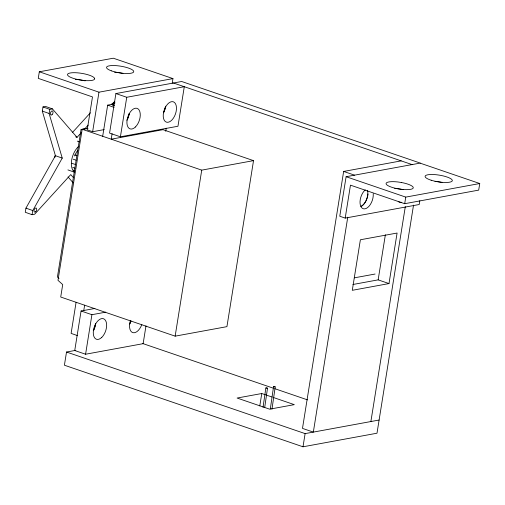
<?xml version="1.0" encoding="UTF-8"?>
<svg xmlns="http://www.w3.org/2000/svg" width="505" height="505" viewBox="0 0 505 505"><rect width="100%" height="100%" fill="white"/><g stroke="black" fill="none" stroke-linecap="round" stroke-linejoin="round"><path stroke-width="0.76" d="M263.036 407.339L265.851 387.966L266.716 387.872L267.505 388.212L264.683 407.585M270.32 408.924L273.565 386.647L274.43 386.552L275.212 386.893L271.974 409.17M172.218 83.256L172.963 78.603L113.309 58.208L39.314 71.786L38.26 78.376L92.484 96.916L87.213 129.861L92.636 131.717L104.194 129.596M84.771 128.781L81.027 129.69L57.425 277.03L59.003 278.444M87.832 128.226L82.182 129.261L57.987 280.332L62.708 284.574L60.714 297.028L175.147 336.153L226.934 326.647L253.529 160.634L163.008 129.684L111.22 139.184L112.091 133.737M92.636 131.717L98.967 92.181L172.963 78.603M75.763 350.337L66.515 352.029L64.406 365.21L303 446.792L376.995 433.214L413.532 205.125M76.085 302.28L71.104 333.407L77.505 335.598M102.679 136.268L107.666 105.141L111.637 104.409L114.484 105.381M94.883 308.454L81.071 310.992L74.74 350.52L85.585 354.232L143.136 343.671L145.989 325.845M115.897 93.564L109.566 133.093L120.411 136.804L177.962 126.244L184.293 86.709L126.742 97.269L115.897 93.564L181.667 81.494L420.267 163.077L346.108 176.712L339.77 216.241L345.199 218.097L419.194 204.519L419.806 200.687M83.754 310.651L84.625 305.203M85.585 354.232L91.916 314.697L105.728 312.166M120.411 136.804L126.742 97.269M165.716 131.281L166.214 128.163M175.147 336.153L201.735 170.134L253.529 160.634M259.785 405.925L261.767 393.521L272.119 397.063M401.197 160.874L343.646 171.435L302.489 428.398L313.334 432.103L347.756 217.194M303 446.792L305.115 433.612L379.11 420.034M345.199 218.097L350.47 185.152L404.701 203.698L478.696 190.12L479.75 183.53L420.103 163.134M352.913 284.492L378.15 279.865L385.372 234.774M388.995 283.57L397.088 233.039L360.381 239.774L352.288 290.306L388.995 283.57L378.15 279.865M404.701 203.698L405.755 197.108L479.75 183.53M370.885 421.542L405.307 206.633M81.28 132.689L77.031 137.347L52.406 108.872L45.589 106.46L43.001 106.934L42.3 111.075L55.424 155.698L25.944 208.136L25.25 212.27L32.067 214.688L34.656 214.215L70.757 174.597L73.32 177.564M32.067 214.688L32.768 210.547L62.241 158.109L49.118 113.486L49.818 109.351L52.406 108.872M112.729 105.482L114.641 102.079M267.505 388.212L265.851 387.966M275.212 386.893L273.565 386.647M72.335 132.6L90.389 112.792M84.461 129.192L88.179 125.114M81.027 129.69L83.319 129.274M84.846 128.99L87.902 128.428M354.308 277.845L375.095 274.032M261.767 393.521L237.104 398.047L269.638 409.17L294.308 404.644L273.603 397.568M173.449 83.003L412.042 164.586M343.646 171.435L354.491 175.14M39.314 71.786L98.967 92.181M346.108 176.712L405.755 197.108M107.666 105.141L114.067 107.331M82.182 129.261L201.735 170.134M74.797 154.966L76.994 155.717M73.219 159.201L76.148 160.199M71.798 163.273L75.46 164.523M72.802 167.42L74.999 168.171M73.275 170.16L74.734 170.665M81.071 310.992L91.916 314.697M142.726 343.533L273.211 388.149M274.701 388.654L307.507 399.872M66.515 352.029L305.115 433.612M43.001 106.934L49.818 109.351M42.3 111.075L49.118 113.486M75.668 136.861L77.031 137.347M77.309 141.135L79.519 141.918M55.424 155.698L62.241 158.109M67.929 169.907L74.551 172.255M25.944 208.136L32.768 210.547M68.042 176.927L73.174 182.861M401.235 202.265A10.845 6.009 -71.1 0 1 398.224 201.47M367.564 190.347A10.756 5.965 -71.1 0 1 360.854 206.551M373.227 193.718A10.756 5.965 -71.1 0 1 367.621 207.568A10.756 5.965 -71.1 0 1 360.122 203.887A10.756 5.965 -71.1 0 1 365.285 189.83M394.67 188.352A13.774 3.402 9.1 0 1 396.76 188.554L400.313 189.085A13.774 3.402 9.1 0 1 403.085 189.665M434.994 181.301A13.774 3.402 9.1 0 1 442.02 182.469M111.618 104.554A10.756 5.965 -71.1 0 1 115.026 102.061M114.288 102.061A10.756 5.965 -71.1 0 1 114.812 103.279M75.403 79.348A13.774 3.402 9.1 0 1 85.156 80.863M114.559 72.196A13.774 3.402 9.1 0 1 122.968 73.408M367.993 193.964A10.845 6.009 -71.1 0 1 367.179 198.029L366.131 200.655A10.845 6.009 -71.1 0 1 361.422 206.21M130.972 320.833A10.845 6.009 -71.1 0 1 129.495 323.995M95.59 324.09A10.845 6.009 -71.1 0 1 93.242 330.649M141.817 324.538A10.845 6.009 -71.1 0 1 132.746 332.606A10.845 6.009 -71.1 0 1 130.391 320.795M129.223 113.726A10.845 6.009 -71.1 0 1 126.875 120.291M165.545 106.183A10.756 5.965 -71.1 0 1 163.532 112.798M54.805 157.642A19.518 10.775 -70.5 0 1 55.083 155.572M74.084 171.732A15.144 8.358 -70.5 0 1 78.3 146.702M74.633 155.988A11.836 6.533 -70.5 0 1 77.921 150.212M113.593 102.174A2.171 1.199 -70.5 0 1 111.763 103.929M165.369 107.092A10.845 6.009 -71.1 0 1 163.67 112.445M129.116 113.745A10.845 6.009 -71.1 0 1 127.418 119.092M95.413 323.408A10.845 6.009 -71.1 0 1 93.81 330.131M130.814 321.489A10.845 6.009 -71.1 0 1 130.063 323.478M163.645 112.028L163.254 114.704A10.756 5.965 -71.1 0 0 172.047 119.868A10.756 5.965 -71.1 0 0 174.585 102.559A10.756 5.965 -71.1 0 0 163.645 112.028M401.368 182.494L397.814 181.964A13.774 3.402 9.1 0 0 386.06 183.631A13.774 3.402 9.1 0 0 397.972 188.813L401.526 189.343A13.774 3.402 9.1 0 0 413.279 187.677A13.774 3.402 9.1 0 0 401.368 182.494M94.561 78.25L93.621 77.24A13.774 3.402 9.1 0 0 77.48 72.834A13.774 3.402 9.1 0 0 67.594 75.138L68.535 76.148A13.774 3.402 9.1 0 0 84.676 80.554A13.774 3.402 9.1 0 0 94.561 78.25M431.169 180.222A13.774 3.402 9.1 0 0 452.297 180.752A13.774 3.402 9.1 0 0 432.684 174.496A13.774 3.402 9.1 0 0 431.169 180.222M111.264 70.807A13.774 3.402 9.1 0 0 133.503 72.171A13.774 3.402 9.1 0 0 115.613 65.606A13.774 3.402 9.1 0 0 111.264 70.807M101.764 337.378A10.845 6.009 -71.1 0 0 104.642 319.406A10.845 6.009 -71.1 0 0 93.488 330.169A10.845 6.009 -71.1 0 0 101.764 337.378M135.391 127.014A10.845 6.009 -71.1 0 0 138.269 109.042A10.845 6.009 -71.1 0 0 127.121 119.811A10.845 6.009 -71.1 0 0 135.391 127.014M52.053 114.686A2.171 1.199 -70.5 0 0 52.659 111.1A2.171 1.199 -70.5 0 0 50.412 113.253A2.171 1.199 -70.5 0 0 52.053 114.686M35.703 211.746A2.171 1.199 -70.5 0 0 36.303 208.161A2.171 1.199 -70.5 0 0 34.062 210.314A2.171 1.199 -70.5 0 0 35.703 211.746"/></g></svg>
